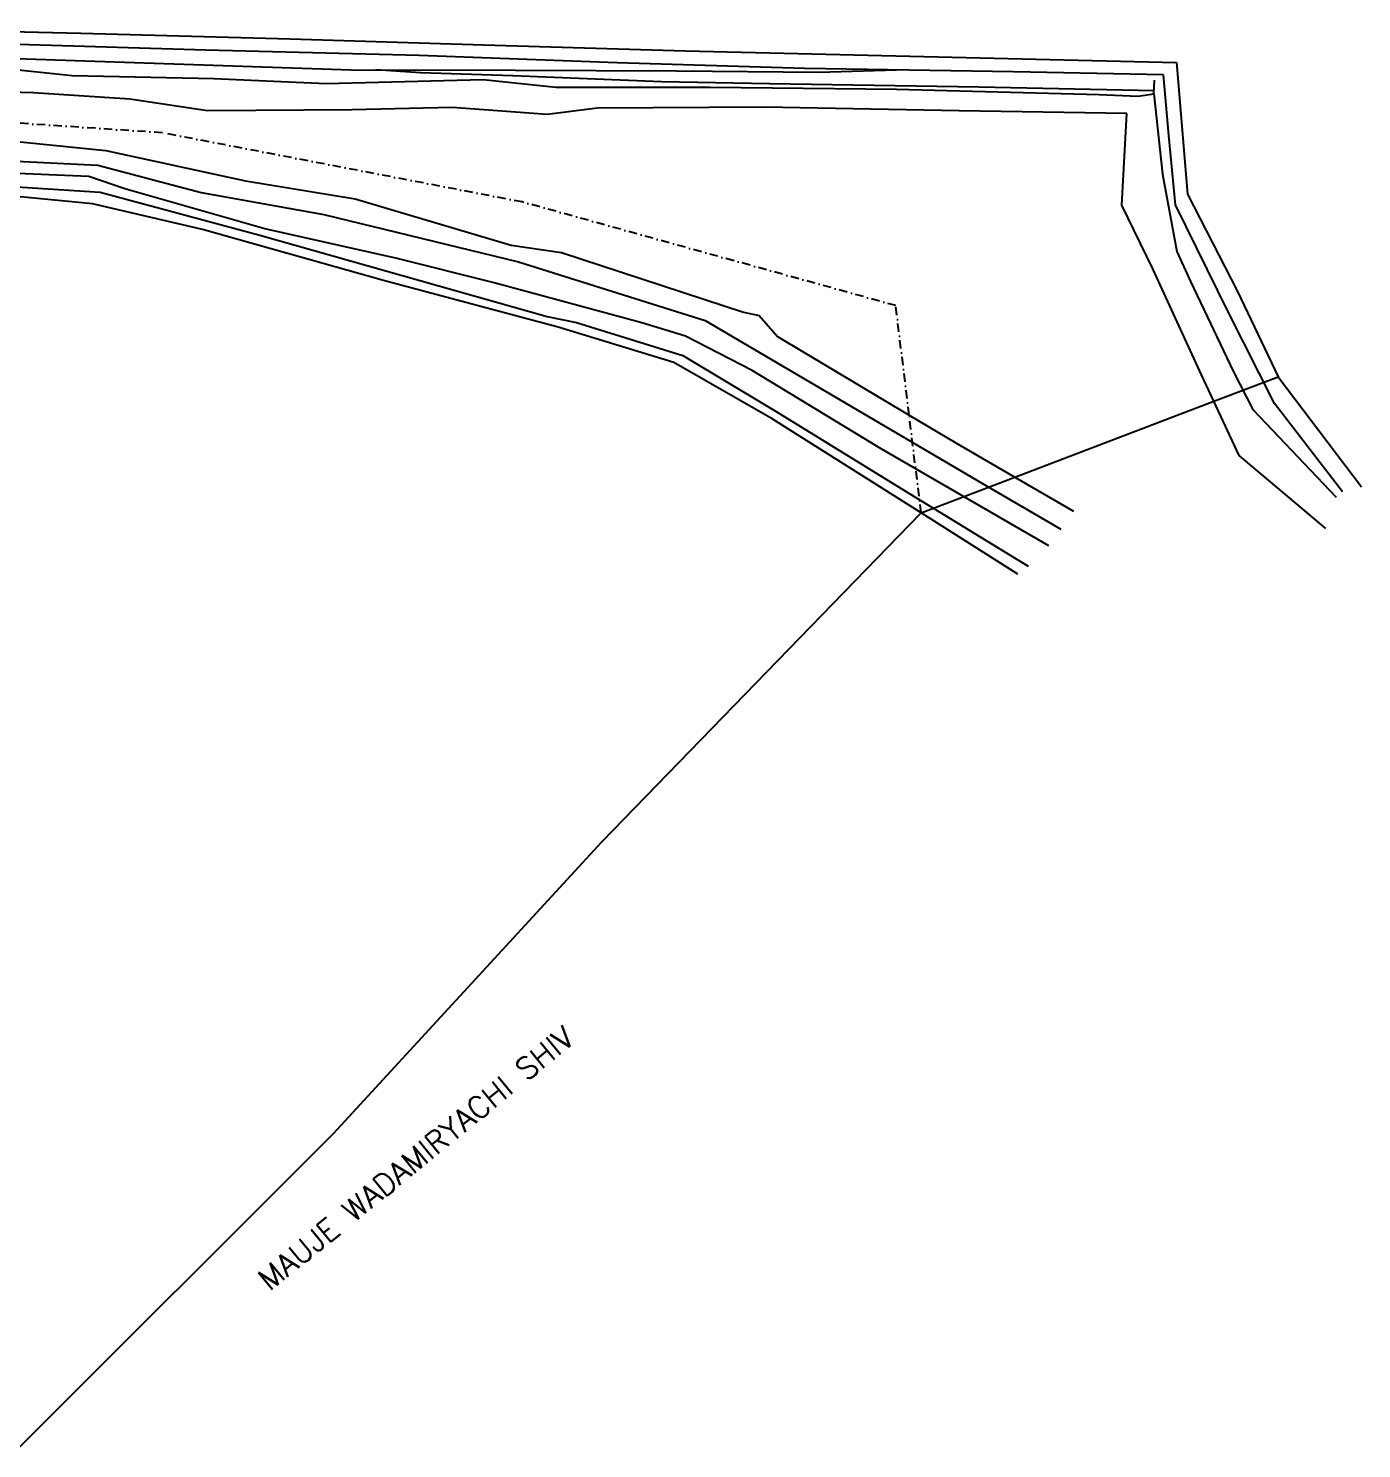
# Model space of a CAD drawing. Header units: metres. Extents: x 314603 to 317868, y 1882612 to 1884777.
# Drawn here: x 317065 to 317868, y 1882853 to 1883707 of the extents above; entities that cross this region are included whole.
import ezdxf

# ---------------------------------------------------------------- set-up
doc = ezdxf.new("R2010")
doc.units = ezdxf.units.M
doc.header["$MEASUREMENT"] = 0
doc.linetypes.add('DASHDOT', pattern=[1, 0.5, -0.25, 0, -0.25])
for name, color, linetype in [('LINE_WATER', 4, 'Continuous'), ('OFF', 1, 'Continuous'), ('POLY_WATER', 4, 'Continuous'), ('TEXT_MAPOUT', 7, 'Continuous'), ('V_BOUND_LINE', 7, 'Continuous'), ('V_BOUND_STREAM_LINE', 7, 'DASHDOT')]:
    doc.layers.add(name, color=color, linetype=linetype)
doc.styles.get("Standard").update_dxf_attribs({"font": 'simplex.shx'})

msp = doc.modelspace()

# ---------------------------------------------------------------- linework, layer by layer
at = {"layer": 'LINE_WATER'}
for p, q in [((317172.09, 1883693.99), (316986.43, 1883699.72)), ((317300.33, 1883690.72), (317172.09, 1883693.99)), ((317028.12, 1883685.45), (317091.66, 1883678.82)), ((317057.83, 1883688.9), (317259.49, 1883682.24)), ((317419.64, 1883686.45), (317300.33, 1883690.72)), ((317532.39, 1883683.06), (317419.64, 1883686.45)), ((317658.03, 1883680.88), (317532.39, 1883683.06)), ((317091.66, 1883678.82), (317176.78, 1883677.04)), ((317176.78, 1883677.04), (317244.39, 1883673.89)), ((317244.39, 1883673.89), (317338.89, 1883676.4)), ((317259.49, 1883682.24), (317358.47, 1883682.06)), ((317301.29, 1883680.28), (317274.25, 1883682.21)), ((317356.83, 1883678.64), (317301.29, 1883680.28)), ((317338.89, 1883676.4), (317382.72, 1883671.76)), ((317446.21, 1883674.97), (317356.83, 1883678.64)), ((317358.47, 1883682.06), (317455.19, 1883681.67)), ((317511.32, 1883673.85), (317446.21, 1883674.97)), ((317455.19, 1883681.67), (317540.94, 1883680.82)), ((317637.22, 1883671.75), (317511.32, 1883673.85)), ((317540.94, 1883680.82), (317587.61, 1883682.1)), ((317748.43, 1883679.24), (317658.03, 1883680.88)), ((317742.59, 1883667.76), (317742.94, 1883675.96)), ((317751.62, 1883642.77), (317748.43, 1883679.24)), ((317382.72, 1883671.76), (317475.48, 1883671.69)), ((317475.48, 1883671.69), (317587.65, 1883670.63)), ((317587.65, 1883670.63), (317709.62, 1883667.25)), ((317743, 1883669.51), (317637.22, 1883671.75)), ((317709.62, 1883667.25), (317732.82, 1883666.29)), ((317732.82, 1883666.29), (317742.59, 1883667.76)), ((317742.59, 1883667.76), (317747.68, 1883619.37)), ((317755.62, 1883600.99), (317751.62, 1883642.77)), ((317038.93, 1883628.22), (317106.99, 1883624.76)), ((317106.99, 1883624.76), (317169.18, 1883608.42)), ((317022.64, 1883613.95), (317108.51, 1883608.6)), ((317101.65, 1883617.92), (317048.88, 1883620.22)), ((317123.27, 1883610.64), (317101.65, 1883617.92)), ((317747.68, 1883619.37), (317756.46, 1883572.82)), ((317108.51, 1883608.6), (317204.54, 1883582.81)), ((317207.54, 1883586.53), (317123.27, 1883610.64)), ((317169.18, 1883608.42), (317242.96, 1883595.2)), ((317787.49, 1883536.21), (317755.62, 1883600.99)), ((317242.96, 1883595.2), (317360.29, 1883566.76)), ((317204.54, 1883582.81), (317377.52, 1883533.79)), ((317287.23, 1883568.64), (317207.54, 1883586.53)), ((317756.46, 1883572.82), (317764.58, 1883554.93)), ((317345.65, 1883554.03), (317287.23, 1883568.64)), ((317360.29, 1883566.76), (317472.6, 1883531.48)), ((317764.58, 1883554.93), (317790.55, 1883500.56)), ((317434.39, 1883530.08), (317345.65, 1883554.03)), ((317377.52, 1883533.79), (317395.12, 1883530.16)), ((317395.12, 1883530.16), (317459.1, 1883510.25)), ((317460.78, 1883522), (317434.39, 1883530.08)), ((317472.6, 1883531.48), (317639.42, 1883433.24)), ((317815.1, 1883481.44), (317787.49, 1883536.21)), ((317500.78, 1883501.32), (317460.78, 1883522)), ((317459.1, 1883510.25), (317515.26, 1883476.59)), ((317578.51, 1883454.15), (317500.78, 1883501.32)), ((317790.55, 1883500.56), (317802.13, 1883477.94)), ((317802.13, 1883477.94), (317852.21, 1883425.04)), ((317856.11, 1883428.36), (317815.1, 1883481.44)), ((317515.26, 1883476.59), (317595.78, 1883427.09)), ((317679.32, 1883395.83), (317578.51, 1883454.15)), ((317595.78, 1883427.09), (317666.93, 1883383.65)), ((317639.42, 1883433.24), (317686.54, 1883405.94))]:
    msp.add_line(p, q, dxfattribs=at)
at = {"layer": 'OFF'}
for p, q in [((317778.69, 1883482.79), (317817.3, 1883497.5)), ((317658.87, 1883437.14), (317778.69, 1883482.79)), ((317602.5, 1883415.67), (317658.87, 1883437.14))]:
    msp.add_line(p, q, dxfattribs=at)
at = {"layer": 'POLY_WATER'}
for p, q in [((316972.85, 1883707.1), (317096.82, 1883704.31)), ((317096.82, 1883704.31), (317222.74, 1883700.8)), ((317222.74, 1883700.8), (317339.11, 1883697.29)), ((317339.11, 1883697.29), (317460.75, 1883693.59)), ((317460.75, 1883693.59), (317756.26, 1883686.55)), ((317756.26, 1883686.55), (317762.76, 1883607.33)), ((317068.23, 1883668.43), (316963.68, 1883670.55)), ((317126.26, 1883664.63), (317068.23, 1883668.43)), ((317172.98, 1883657.59), (317126.26, 1883664.63)), ((317260.16, 1883658.04), (317172.98, 1883657.59)), ((317320.34, 1883659.43), (317260.16, 1883658.04)), ((317377.38, 1883655.32), (317320.34, 1883659.43)), ((317407.66, 1883659.05), (317377.38, 1883655.32)), ((317508.35, 1883659.7), (317407.66, 1883659.05)), ((317625.42, 1883657.48), (317508.35, 1883659.7)), ((317726.37, 1883655.81), (317625.42, 1883657.48)), ((317723.32, 1883600.79), (317726.37, 1883655.81)), ((317046.28, 1883640.32), (317111.75, 1883633.57)), ((317111.75, 1883633.57), (317195.91, 1883615.39)), ((317195.91, 1883615.39), (317261.96, 1883604.67)), ((317103.81, 1883601.48), (316997.42, 1883611.8)), ((317762.76, 1883607.33), (317792.87, 1883548.86)), ((317170.06, 1883586.08), (317103.81, 1883601.48)), ((317261.96, 1883604.67), (317355.86, 1883576.8)), ((317741.93, 1883562.46), (317723.32, 1883600.79)), ((317278.99, 1883555.54), (317170.06, 1883586.08)), ((317355.86, 1883576.8), (317386.13, 1883572.35)), ((317386.13, 1883572.35), (317495.59, 1883536.4)), ((317384.04, 1883527.29), (317278.99, 1883555.54)), ((317771.21, 1883498.75), (317741.93, 1883562.46)), ((317792.87, 1883548.86), (317817.3, 1883497.5)), ((317495.59, 1883536.4), (317505.07, 1883534.45)), ((317505.07, 1883534.45), (317515.97, 1883521.67)), ((317453.69, 1883506.02), (317384.04, 1883527.29)), ((317515.97, 1883521.67), (317595.29, 1883474.46)), ((317512.82, 1883472.16), (317453.69, 1883506.02)), ((317778.69, 1883482.79), (317771.21, 1883498.75)), ((317817.3, 1883497.5), (317867.59, 1883431.42)), ((317793.93, 1883450.25), (317778.69, 1883482.79)), ((317602.5, 1883415.67), (317512.82, 1883472.16)), ((317595.29, 1883474.46), (317623.39, 1883457.74)), ((317623.39, 1883457.74), (317658.87, 1883437.14)), ((317846.13, 1883406.32), (317793.93, 1883450.25)), ((317658.87, 1883437.14), (317694.16, 1883416.65)), ((317660.63, 1883378.79), (317602.5, 1883415.67))]:
    msp.add_line(p, q, dxfattribs=at)
at = {"layer": 'V_BOUND_LINE'}
for p, q in [((317410.44, 1883217.77), (317602.5, 1883415.67)), ((317248.92, 1883042.37), (317410.44, 1883217.77)), ((317059.1, 1882852.76), (317248.92, 1883042.37))]:
    msp.add_line(p, q, dxfattribs=at)
at = {"layer": 'V_BOUND_STREAM_LINE', "ltscale": 10}
for p, q in [((317145.89, 1883644.31), (316771.56, 1883669.48)), ((317362.46, 1883602.71), (317145.89, 1883644.31)), ((317587.21, 1883540.34), (317362.46, 1883602.71)), ((317595.29, 1883474.46), (317587.21, 1883540.34)), ((317602.5, 1883415.67), (317595.29, 1883474.46))]:
    msp.add_line(p, q, dxfattribs=at)

# ---------------------------------------------------------------- texts
at = {"layer": 'TEXT_MAPOUT'}
msp.add_text('MAUJE WADAMIRYACHI SHIV', height=13.2426, rotation=39.18868, dxfattribs=at).set_placement((317210.34, 1882947.02))

doc.saveas('drawing.dxf')
